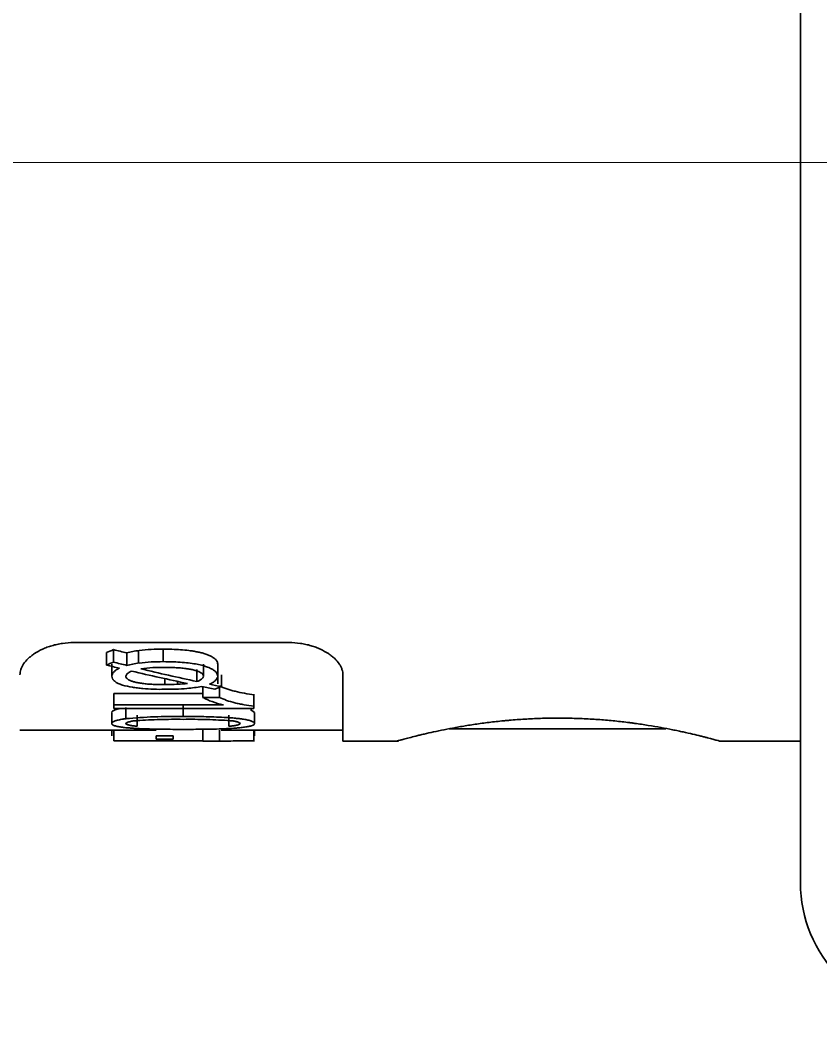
# Model space of a CAD drawing. Extents: x 6336 to 10269, y -393 to 3036.
# Drawn here: x 8146.57 to 8161.44, y 1326.15 to 1344.68 of the extents above; entities that cross this region are included whole.
import ezdxf

# ---------------------------------------------------------------- set-up
doc = ezdxf.new("R2010")
doc.units = 0
doc.header["$LTSCALE"] = 5
doc.layers.get('0').update_dxf_attribs({"linetype": 'CONTINUOUS', "lineweight": 0})
doc.layers.add('1', color=7, linetype='CONTINUOUS', true_color=0xffffff)

msp = doc.modelspace()

# ---------------------------------------------------------------- linework, layer by layer
at = {"color": 4}
msp.add_line((8128.073, 1342.026), (8228.073, 1342.026), dxfattribs=at)
at = {"layer": '1', "color": 7, "linetype": 'Continuous', "lineweight": 35}
for p, q in [((8161.073, 1355.406), (8161.073, 1328.647)), ((8147.573, 1333.106), (8151.573, 1333.106)), ((8148.182, 1332.92), (8148.182, 1332.689)), ((8148.309, 1332.976), (8148.309, 1332.744)), ((8148.556, 1332.913), (8148.556, 1332.682)), ((8148.775, 1332.96), (8148.775, 1332.729)), ((8148.278, 1332.706), (8148.278, 1332.481)), ((8149.859, 1332.607), (8149.859, 1332.384)), ((8149.983, 1332.705), (8149.983, 1332.48)), ((8150.247, 1332.339), (8150.247, 1332.709)), ((8149.264, 1332.437), (8149.264, 1332.325)), ((8149.501, 1332.386), (8149.501, 1332.331)), ((8150.32, 1332.51), (8150.32, 1332.288)), ((8152.573, 1332.51), (8152.573, 1331.276)), ((8148.32, 1332.161), (8148.32, 1331.947)), ((8148.32, 1332.161), (8149.97, 1332.161)), ((8149.97, 1332.088), (8149.97, 1332.289)), ((8150.279, 1332.273), (8150.279, 1332.088)), ((8150.279, 1332.088), (8149.97, 1332.088)), ((8150.92, 1331.925), (8150.92, 1332.137)), ((8148.277, 1331.809), (8148.277, 1331.602)), ((8150.354, 1331.947), (8148.32, 1331.947)), ((8148.32, 1331.883), (8148.32, 1331.947)), ((8148.32, 1331.883), (8150.92, 1331.883)), ((8150.93, 1331.809), (8150.856, 1331.861)), ((8150.92, 1331.925), (8150.92, 1331.883)), ((8150.93, 1331.809), (8150.93, 1331.602)), ((8148.278, 1331.602), (8148.277, 1331.602)), ((8146.573, 1331.476), (8149.101, 1331.476)), ((8148.277, 1331.476), (8148.277, 1331.371)), ((8148.32, 1331.476), (8148.32, 1331.281)), ((8149.97, 1331.276), (8149.97, 1331.476)), ((8150.279, 1331.476), (8150.279, 1331.276)), ((8150.309, 1331.476), (8152.573, 1331.476)), ((8150.92, 1331.283), (8150.92, 1331.483)), ((8150.93, 1331.476), (8150.93, 1331.371)), ((8154.546, 1331.506), (8156.664, 1331.506)), ((8156.207, 1331.506), (8156.072, 1331.506)), ((8156.664, 1331.506), (8156.791, 1331.506)), ((8156.791, 1331.506), (8157.036, 1331.506)), ((8157.203, 1331.506), (8157.036, 1331.506)), ((8157.243, 1331.506), (8157.207, 1331.506)), ((8157.243, 1331.506), (8158.306, 1331.506)), ((8158.472, 1331.506), (8158.306, 1331.506)), ((8158.57, 1331.506), (8158.472, 1331.506)), ((8149.97, 1331.281), (8148.32, 1331.281)), ((8149.422, 1331.371), (8149.101, 1331.371)), ((8149.101, 1331.312), (8149.101, 1331.371)), ((8149.101, 1331.312), (8149.422, 1331.312)), ((8149.422, 1331.371), (8149.422, 1331.312)), ((8150.279, 1331.276), (8149.97, 1331.276)), ((8150.279, 1331.276), (8150.312, 1331.276)), ((8152.573, 1331.276), (8153.608, 1331.276)), ((8159.573, 1331.276), (8161.073, 1331.276))]:
    msp.add_line(p, q, dxfattribs=at)
msp.add_arc((8163.573, 1328.647), 2.5, 180, 268, dxfattribs=at)
for centre, major_axis, ratio, start_param, end_param in [((8142.271, 1353.973), (0, 22.312), 0.8, 3.479125, 3.486665), ((8158.145, 1378.075), (0, 46.354), 0.918002, 2.908335, 2.914314), ((8142.227, 1354.436), (0, 22.986), 0.8, 3.471375, 3.478674), ((8158.245, 1379.471), (0, 47.964), 0.918002, 2.913972, 2.919743), ((8158.079, 1380.515), (0, 49.025), 0.918752, 2.92005, 2.925498), ((8160.536, 1342.026), (-24.94, 0), 0.431034, 1.074081, 1.120698), ((8160.849, 1342.026), (-24.862, 0), 0.432381, 1.065685, 1.112904), ((8158.895, 1384.409), (0, 53.022), 0.916835, 2.956523, 2.961663), ((8159.33, 1385.716), (0, 54.318), 0.919971, 2.955665, 2.960294), ((8145.1, 1355.323), (0, 23.965), 0.789352, 3.414324, 3.421183)]:
    msp.add_ellipse(centre, major_axis=major_axis, ratio=ratio, start_param=start_param, end_param=end_param, dxfattribs=at)
for points, knots in [([(8147.573, 1333.106), (8147.501, 1333.106), (8147.431, 1333.101), (8147.346, 1333.089), (8147.329, 1333.086), (8147.295, 1333.08), (8147.278, 1333.077), (8147.229, 1333.066), (8147.197, 1333.058), (8147.134, 1333.039), (8147.104, 1333.029), (8147.06, 1333.013), (8147.046, 1333.007), (8147.018, 1332.995), (8147.004, 1332.989), (8146.936, 1332.958), (8146.887, 1332.931), (8146.832, 1332.894), (8146.821, 1332.887), (8146.801, 1332.872), (8146.79, 1332.864), (8146.761, 1332.841), (8146.743, 1332.825), (8146.693, 1332.777), (8146.665, 1332.744), (8146.63, 1332.694), (8146.62, 1332.677), (8146.603, 1332.643), (8146.596, 1332.626), (8146.579, 1332.576), (8146.573, 1332.543), (8146.573, 1332.51)], [0, 0, 0, 0, 0.125, 0.125, 0.15625, 0.15625, 0.1875, 0.1875, 0.25, 0.25, 0.3125, 0.3125, 0.34375, 0.34375, 0.375, 0.375, 0.5, 0.5, 0.53125, 0.53125, 0.5625, 0.5625, 0.625, 0.625, 0.75, 0.75, 0.8125, 0.8125, 0.875, 0.875, 1, 1, 1, 1]), ([(8151.573, 1333.106), (8151.644, 1333.106), (8151.714, 1333.101), (8151.8, 1333.089), (8151.817, 1333.086), (8151.851, 1333.08), (8151.867, 1333.077), (8151.917, 1333.066), (8151.949, 1333.058), (8152.012, 1333.039), (8152.042, 1333.029), (8152.086, 1333.013), (8152.1, 1333.007), (8152.128, 1332.995), (8152.142, 1332.989), (8152.21, 1332.958), (8152.258, 1332.931), (8152.314, 1332.894), (8152.324, 1332.887), (8152.345, 1332.872), (8152.355, 1332.864), (8152.385, 1332.841), (8152.403, 1332.825), (8152.453, 1332.777), (8152.481, 1332.744), (8152.515, 1332.694), (8152.525, 1332.677), (8152.543, 1332.643), (8152.55, 1332.626), (8152.567, 1332.576), (8152.573, 1332.543), (8152.573, 1332.51)], [0, 0, 0, 0, 0.125, 0.125, 0.15625, 0.15625, 0.1875, 0.1875, 0.25, 0.25, 0.3125, 0.3125, 0.34375, 0.34375, 0.375, 0.375, 0.5, 0.5, 0.53125, 0.53125, 0.5625, 0.5625, 0.625, 0.625, 0.75, 0.75, 0.8125, 0.8125, 0.875, 0.875, 1, 1, 1, 1]), ([(8148.786, 1332.959), (8148.746, 1332.954), (8148.707, 1332.948), (8148.63, 1332.932), (8148.593, 1332.923), (8148.556, 1332.913)], [0, 0, 0, 0, 0.5, 0.5, 1, 1, 1, 1]), ([(8150.247, 1332.706), (8150.247, 1332.719), (8150.245, 1332.731), (8150.238, 1332.75), (8150.235, 1332.756), (8150.227, 1332.769), (8150.223, 1332.775), (8150.208, 1332.793), (8150.196, 1332.805), (8150.174, 1332.821), (8150.167, 1332.827), (8150.15, 1332.837), (8150.142, 1332.842), (8150.115, 1332.857), (8150.095, 1332.866), (8150.054, 1332.883), (8150.032, 1332.891), (8149.986, 1332.905), (8149.963, 1332.912), (8149.915, 1332.924), (8149.89, 1332.929), (8149.841, 1332.939), (8149.816, 1332.943), (8149.765, 1332.952), (8149.739, 1332.955), (8149.66, 1332.965), (8149.608, 1332.97), (8149.502, 1332.978), (8149.449, 1332.98), (8149.343, 1332.984), (8149.29, 1332.984), (8149.236, 1332.984)], [0, 0, 0, 0, 0.0625, 0.0625, 0.09375, 0.09375, 0.125, 0.125, 0.1875, 0.1875, 0.21875, 0.21875, 0.25, 0.25, 0.3125, 0.3125, 0.375, 0.375, 0.4375, 0.4375, 0.5, 0.5, 0.5625, 0.5625, 0.625, 0.625, 0.75, 0.75, 0.875, 0.875, 1, 1, 1, 1]), ([(8148.278, 1332.481), (8148.279, 1332.494), (8148.283, 1332.508), (8148.293, 1332.528), (8148.297, 1332.535), (8148.306, 1332.548), (8148.312, 1332.555), (8148.33, 1332.575), (8148.344, 1332.587), (8148.37, 1332.604), (8148.379, 1332.61), (8148.399, 1332.621), (8148.41, 1332.626), (8148.421, 1332.631)], [0, 0, 0, 0, 0.25, 0.25, 0.375, 0.375, 0.5, 0.5, 0.75, 0.75, 0.875, 0.875, 1, 1, 1, 1]), ([(8148.651, 1332.575), (8148.635, 1332.57), (8148.62, 1332.564), (8148.601, 1332.554), (8148.595, 1332.55), (8148.583, 1332.543), (8148.573, 1332.535), (8148.565, 1332.527), (8148.557, 1332.519), (8148.554, 1332.514), (8148.545, 1332.501), (8148.542, 1332.493), (8148.54, 1332.484)], [0, 0, 0, 0, 0.25, 0.25, 0.375, 0.375, 0.5, 0.625, 0.625, 0.75, 0.75, 1, 1, 1, 1]), ([(8149.264, 1332.646), (8149.188, 1332.647), (8149.113, 1332.645), (8148.964, 1332.636), (8148.891, 1332.629), (8148.818, 1332.619)], [0, 0, 0, 0, 0.5, 0.5, 1, 1, 1, 1]), ([(8148.479, 1332.317), (8148.448, 1332.326), (8148.421, 1332.336), (8148.39, 1332.351), (8148.385, 1332.354), (8148.373, 1332.36), (8148.368, 1332.363), (8148.352, 1332.373), (8148.333, 1332.386), (8148.318, 1332.401), (8148.308, 1332.412), (8148.305, 1332.416), (8148.299, 1332.424), (8148.297, 1332.428), (8148.285, 1332.448), (8148.28, 1332.464), (8148.278, 1332.481)], [0, 0, 0, 0, 0.25, 0.25, 0.3125, 0.3125, 0.375, 0.375, 0.5, 0.625, 0.625, 0.6875, 0.6875, 0.75, 0.75, 1, 1, 1, 1]), ([(8149.859, 1332.383), (8149.876, 1332.389), (8149.892, 1332.395), (8149.914, 1332.405), (8149.92, 1332.409), (8149.933, 1332.416), (8149.939, 1332.42), (8149.955, 1332.432), (8149.963, 1332.441), (8149.977, 1332.459), (8149.981, 1332.469), (8149.984, 1332.479)], [0, 0, 0, 0, 0.25, 0.25, 0.375, 0.375, 0.5, 0.5, 0.75, 0.75, 1, 1, 1, 1]), ([(8150.248, 1332.48), (8150.245, 1332.466), (8150.24, 1332.452), (8150.229, 1332.432), (8150.224, 1332.425), (8150.214, 1332.412), (8150.208, 1332.406), (8150.188, 1332.387), (8150.173, 1332.375), (8150.146, 1332.359), (8150.136, 1332.354), (8150.115, 1332.344), (8150.104, 1332.339), (8150.093, 1332.334)], [0, 0, 0, 0, 0.25, 0.25, 0.375, 0.375, 0.5, 0.5, 0.75, 0.75, 0.875, 0.875, 1, 1, 1, 1]), ([(8149.26, 1332.239), (8149.191, 1332.237), (8149.124, 1332.237), (8148.989, 1332.242), (8148.922, 1332.246), (8148.823, 1332.256), (8148.79, 1332.26), (8148.725, 1332.268), (8148.693, 1332.273), (8148.598, 1332.289), (8148.537, 1332.302), (8148.478, 1332.316)], [0, 0, 0, 0, 0.25, 0.25, 0.5, 0.5, 0.625, 0.625, 0.75, 0.75, 1, 1, 1, 1]), ([(8150.931, 1332.137), (8150.866, 1332.145), (8150.804, 1332.153), (8150.684, 1332.174), (8150.627, 1332.186), (8150.544, 1332.208), (8150.517, 1332.215), (8150.464, 1332.231), (8150.439, 1332.239), (8150.366, 1332.265), (8150.321, 1332.284), (8150.279, 1332.305)], [0, 0, 0, 0, 0.25, 0.25, 0.5, 0.5, 0.625, 0.625, 0.75, 0.75, 1, 1, 1, 1]), ([(8150.354, 1331.948), (8150.277, 1331.965), (8150.207, 1331.986), (8150.111, 1332.021), (8150.08, 1332.033), (8150.037, 1332.053), (8150.023, 1332.06), (8149.995, 1332.074), (8149.982, 1332.081), (8149.97, 1332.088)], [0, 0, 0, 0, 0.5, 0.5, 0.75, 0.75, 0.875, 0.875, 1, 1, 1, 1]), ([(8150.279, 1332.088), (8150.32, 1332.068), (8150.365, 1332.05), (8150.46, 1332.016), (8150.511, 1332.001), (8150.593, 1331.981), (8150.621, 1331.974), (8150.678, 1331.962), (8150.707, 1331.957), (8150.796, 1331.941), (8150.857, 1331.932), (8150.92, 1331.925)], [0, 0, 0, 0, 0.25, 0.25, 0.5, 0.5, 0.625, 0.625, 0.75, 0.75, 1, 1, 1, 1]), ([(8148.432, 1331.883), (8148.428, 1331.882), (8148.424, 1331.882), (8148.413, 1331.879), (8148.406, 1331.877), (8148.386, 1331.872), (8148.373, 1331.868), (8148.355, 1331.862), (8148.35, 1331.86), (8148.339, 1331.856), (8148.334, 1331.854), (8148.319, 1331.848), (8148.303, 1331.839), (8148.291, 1331.829), (8148.281, 1331.82), (8148.277, 1331.815), (8148.275, 1331.811)], [0, 0, 0, 0, 0.043338, 0.043338, 0.130307, 0.130307, 0.304246, 0.304246, 0.391215, 0.391215, 0.478184, 0.478184, 0.652123, 0.826061, 0.826061, 1, 1, 1, 1]), ([(8148.275, 1331.604), (8148.28, 1331.613), (8148.289, 1331.623), (8148.311, 1331.636), (8148.319, 1331.64), (8148.339, 1331.649), (8148.349, 1331.653), (8148.367, 1331.659), (8148.373, 1331.661), (8148.386, 1331.664), (8148.392, 1331.666), (8148.413, 1331.671), (8148.442, 1331.678), (8148.474, 1331.683), (8148.5, 1331.687), (8148.508, 1331.688), (8148.526, 1331.69), (8148.535, 1331.691), (8148.544, 1331.692)], [0, 0, 0, 0, 0.25, 0.25, 0.375, 0.375, 0.5, 0.5, 0.5625, 0.5625, 0.625, 0.625, 0.75, 0.875, 0.875, 0.9375, 0.9375, 1, 1, 1, 1]), ([(8149.603, 1331.494), (8149.538, 1331.494), (8149.474, 1331.494), (8149.346, 1331.495), (8149.282, 1331.496), (8149.154, 1331.497), (8149.091, 1331.498), (8148.963, 1331.502), (8148.9, 1331.504), (8148.806, 1331.507), (8148.774, 1331.509), (8148.712, 1331.512), (8148.682, 1331.514), (8148.621, 1331.518), (8148.59, 1331.521), (8148.531, 1331.526), (8148.503, 1331.529), (8148.461, 1331.535), (8148.448, 1331.536), (8148.421, 1331.541), (8148.409, 1331.543), (8148.385, 1331.547), (8148.373, 1331.55), (8148.351, 1331.555), (8148.341, 1331.558), (8148.323, 1331.564), (8148.314, 1331.567), (8148.304, 1331.572), (8148.3, 1331.574), (8148.294, 1331.578), (8148.292, 1331.579), (8148.285, 1331.585), (8148.281, 1331.589), (8148.277, 1331.596), (8148.277, 1331.6), (8148.277, 1331.604)], [0, 0, 0, 0, 0.125, 0.125, 0.25, 0.25, 0.375, 0.375, 0.5, 0.5, 0.5625, 0.5625, 0.625, 0.625, 0.6875, 0.6875, 0.75, 0.75, 0.78125, 0.78125, 0.8125, 0.8125, 0.84375, 0.84375, 0.875, 0.875, 0.90625, 0.90625, 0.921875, 0.921875, 0.9375, 0.9375, 0.96875, 0.96875, 1, 1, 1, 1]), ([(8148.749, 1331.657), (8148.723, 1331.655), (8148.698, 1331.653), (8148.664, 1331.648), (8148.653, 1331.646), (8148.632, 1331.642), (8148.622, 1331.639), (8148.608, 1331.636), (8148.603, 1331.634), (8148.595, 1331.632), (8148.59, 1331.63), (8148.578, 1331.626), (8148.564, 1331.621), (8148.553, 1331.615), (8148.543, 1331.609), (8148.539, 1331.606), (8148.536, 1331.602)], [0, 0, 0, 0, 0.25, 0.25, 0.375, 0.375, 0.5, 0.5, 0.5625, 0.5625, 0.625, 0.625, 0.75, 0.875, 0.875, 1, 1, 1, 1]), ([(8148.536, 1331.602), (8148.542, 1331.596), (8148.552, 1331.59), (8148.572, 1331.582), (8148.579, 1331.579), (8148.595, 1331.574), (8148.604, 1331.572), (8148.622, 1331.567), (8148.632, 1331.565), (8148.654, 1331.562), (8148.676, 1331.558), (8148.7, 1331.556), (8148.724, 1331.554), (8148.737, 1331.553), (8148.75, 1331.552)], [0, 0, 0, 0, 0.25, 0.25, 0.375, 0.375, 0.5, 0.5, 0.625, 0.625, 0.75, 0.875, 0.875, 1, 1, 1, 1]), ([(8148.542, 1331.693), (8148.715, 1331.709), (8148.889, 1331.72), (8149.154, 1331.73), (8149.243, 1331.732), (8149.422, 1331.734), (8149.512, 1331.734), (8149.602, 1331.732)], [0, 0, 0, 0, 0.5, 0.5, 0.75, 0.75, 1, 1, 1, 1]), ([(8149.603, 1331.734), (8149.667, 1331.734), (8149.731, 1331.734), (8149.859, 1331.732), (8149.923, 1331.732), (8150.05, 1331.729), (8150.114, 1331.727), (8150.241, 1331.723), (8150.305, 1331.72), (8150.398, 1331.715), (8150.43, 1331.713), (8150.491, 1331.708), (8150.522, 1331.706), (8150.568, 1331.702), (8150.583, 1331.7), (8150.613, 1331.697), (8150.628, 1331.695), (8150.672, 1331.69), (8150.701, 1331.686), (8150.742, 1331.679), (8150.756, 1331.677), (8150.782, 1331.672), (8150.807, 1331.667), (8150.831, 1331.661), (8150.847, 1331.656), (8150.852, 1331.655), (8150.863, 1331.651), (8150.868, 1331.65), (8150.882, 1331.645), (8150.89, 1331.641), (8150.901, 1331.635), (8150.904, 1331.634), (8150.91, 1331.63), (8150.913, 1331.628), (8150.926, 1331.618), (8150.93, 1331.61), (8150.93, 1331.602)], [0, 0, 0, 0, 0.125, 0.125, 0.25, 0.25, 0.375, 0.375, 0.5, 0.5, 0.5625, 0.5625, 0.625, 0.625, 0.65625, 0.65625, 0.6875, 0.6875, 0.75, 0.75, 0.78125, 0.78125, 0.8125, 0.84375, 0.84375, 0.859375, 0.859375, 0.875, 0.875, 0.90625, 0.90625, 0.921875, 0.921875, 0.9375, 0.9375, 1, 1, 1, 1]), ([(8149.603, 1331.494), (8149.666, 1331.494), (8149.73, 1331.494), (8149.858, 1331.495), (8149.922, 1331.496), (8150.049, 1331.497), (8150.113, 1331.498), (8150.239, 1331.501), (8150.303, 1331.503), (8150.427, 1331.508), (8150.489, 1331.512), (8150.579, 1331.518), (8150.609, 1331.52), (8150.668, 1331.526), (8150.697, 1331.529), (8150.739, 1331.534), (8150.753, 1331.536), (8150.78, 1331.54), (8150.793, 1331.542), (8150.83, 1331.549), (8150.852, 1331.554), (8150.876, 1331.561), (8150.881, 1331.563), (8150.889, 1331.566), (8150.901, 1331.571), (8150.911, 1331.576), (8150.918, 1331.581), (8150.92, 1331.583), (8150.924, 1331.587), (8150.929, 1331.592), (8150.93, 1331.598), (8150.93, 1331.602)], [0, 0, 0, 0, 0.125, 0.125, 0.25, 0.25, 0.375, 0.375, 0.5, 0.5, 0.625, 0.625, 0.6875, 0.6875, 0.75, 0.75, 0.78125, 0.78125, 0.8125, 0.8125, 0.875, 0.875, 0.890625, 0.890625, 0.90625, 0.9375, 0.9375, 0.953125, 0.953125, 0.96875, 1, 1, 1, 1]), ([(8150.456, 1331.552), (8150.482, 1331.554), (8150.507, 1331.556), (8150.542, 1331.56), (8150.553, 1331.562), (8150.574, 1331.566), (8150.584, 1331.568), (8150.598, 1331.571), (8150.602, 1331.572), (8150.611, 1331.574), (8150.615, 1331.576), (8150.627, 1331.579), (8150.641, 1331.585), (8150.653, 1331.59), (8150.662, 1331.596), (8150.666, 1331.599), (8150.669, 1331.603)], [0, 0, 0, 0, 0.25, 0.25, 0.375, 0.375, 0.5, 0.5, 0.5625, 0.5625, 0.625, 0.625, 0.75, 0.875, 0.875, 1, 1, 1, 1]), ([(8150.67, 1331.603), (8150.665, 1331.609), (8150.657, 1331.615), (8150.64, 1331.623), (8150.634, 1331.625), (8150.62, 1331.631), (8150.605, 1331.635), (8150.587, 1331.64), (8150.568, 1331.644), (8150.558, 1331.646), (8150.538, 1331.649), (8150.527, 1331.651), (8150.505, 1331.653), (8150.493, 1331.654), (8150.481, 1331.655)], [0, 0, 0, 0, 0.25, 0.25, 0.375, 0.375, 0.5, 0.625, 0.625, 0.75, 0.75, 0.875, 0.875, 1, 1, 1, 1]), ([(8156.574, 1331.703), (8156.474, 1331.703), (8156.375, 1331.702), (8156.18, 1331.696), (8155.986, 1331.688), (8155.795, 1331.674), (8155.677, 1331.664), (8155.654, 1331.662), (8155.607, 1331.658), (8155.583, 1331.656), (8155.513, 1331.649), (8155.467, 1331.644), (8155.331, 1331.629), (8155.155, 1331.607), (8154.988, 1331.583), (8154.866, 1331.563), (8154.826, 1331.556), (8154.766, 1331.546), (8154.747, 1331.543), (8154.708, 1331.536), (8154.612, 1331.519), (8154.45, 1331.488), (8154.254, 1331.446), (8154.137, 1331.42), (8154.068, 1331.404), (8154.055, 1331.4), (8154.028, 1331.394), (8153.989, 1331.385), (8153.953, 1331.376), (8153.884, 1331.359), (8153.8, 1331.337), (8153.733, 1331.32), (8153.69, 1331.308), (8153.677, 1331.305), (8153.659, 1331.3), (8153.653, 1331.298), (8153.642, 1331.295), (8153.616, 1331.288), (8153.583, 1331.279), (8153.573, 1331.276), (8153.573, 1331.276), (8153.573, 1331.276), (8153.573, 1331.276)], [0, 0, 0, 0, 0.062481, 0.062481, 0.124962, 0.187443, 0.187443, 0.203063, 0.203063, 0.218684, 0.218684, 0.249924, 0.249924, 0.312405, 0.374886, 0.374886, 0.406127, 0.406127, 0.421747, 0.421747, 0.437367, 0.499848, 0.562329, 0.62481, 0.62481, 0.64043, 0.64043, 0.656051, 0.687291, 0.687291, 0.749772, 0.812253, 0.812253, 0.843494, 0.843494, 0.859114, 0.859114, 0.874734, 0.937215, 0.999696, 0.999696, 1, 1, 1, 1]), ([(8159.573, 1331.276), (8159.573, 1331.276), (8159.568, 1331.277), (8159.549, 1331.283), (8159.535, 1331.287), (8159.496, 1331.297), (8159.449, 1331.31), (8159.383, 1331.328), (8159.326, 1331.342), (8159.306, 1331.348), (8159.264, 1331.358), (8159.242, 1331.364), (8159.172, 1331.381), (8159.072, 1331.405), (8158.956, 1331.432), (8158.863, 1331.452), (8158.831, 1331.459), (8158.781, 1331.47), (8158.765, 1331.473), (8158.731, 1331.48), (8158.645, 1331.498), (8158.483, 1331.529), (8158.248, 1331.569), (8158.081, 1331.594), (8157.972, 1331.609), (8157.95, 1331.612), (8157.906, 1331.618), (8157.839, 1331.626), (8157.772, 1331.634), (8157.637, 1331.649), (8157.453, 1331.667), (8157.262, 1331.681), (8157.117, 1331.689), (8157.069, 1331.691), (8156.97, 1331.696), (8156.921, 1331.697), (8156.772, 1331.702), (8156.673, 1331.703), (8156.574, 1331.703)], [0, 0, 0, 0, 0.06149, 0.06149, 0.124057, 0.124057, 0.186625, 0.249192, 0.249192, 0.280476, 0.280476, 0.311759, 0.311759, 0.374327, 0.436894, 0.436894, 0.468178, 0.468178, 0.483819, 0.483819, 0.499461, 0.562029, 0.624596, 0.687163, 0.687163, 0.702805, 0.702805, 0.718447, 0.749731, 0.749731, 0.812298, 0.874865, 0.874865, 0.906149, 0.906149, 0.937433, 0.937433, 1, 1, 1, 1]), ([(8150.279, 1331.276), (8150.322, 1331.276), (8150.368, 1331.276), (8150.466, 1331.277), (8150.518, 1331.278), (8150.587, 1331.279), (8150.601, 1331.279), (8150.629, 1331.279), (8150.643, 1331.28), (8150.687, 1331.28), (8150.716, 1331.281), (8150.806, 1331.282), (8150.867, 1331.283), (8150.93, 1331.283)], [0, 0, 0, 0, 0.25, 0.25, 0.5, 0.5, 0.5625, 0.5625, 0.625, 0.625, 0.75, 0.75, 1, 1, 1, 1])]:
    msp.add_open_spline(points, degree=3, knots=knots, dxfattribs=at)
for points, degree in [([(8149.236, 1332.984), (8149.16, 1332.985), (8149.009, 1332.981), (8148.86, 1332.968), (8148.786, 1332.959)], 3), ([(8149.236, 1332.984), (8149.236, 1332.752)], 1), ([(8148.556, 1332.682), (8148.593, 1332.692), (8148.668, 1332.709), (8148.746, 1332.722), (8148.786, 1332.728)], 3), ([(8148.787, 1332.727), (8148.86, 1332.736), (8149.009, 1332.748), (8149.16, 1332.752), (8149.236, 1332.752)], 3), ([(8149.236, 1332.752), (8149.301, 1332.752), (8149.426, 1332.749), (8149.592, 1332.74), (8149.739, 1332.724), (8149.867, 1332.704), (8149.975, 1332.679), (8150.063, 1332.651), (8150.132, 1332.62), (8150.184, 1332.588), (8150.22, 1332.554), (8150.242, 1332.52), (8150.247, 1332.495), (8150.247, 1332.483)], 3), ([(8149.983, 1332.48), (8149.983, 1332.487), (8149.98, 1332.503), (8149.963, 1332.525), (8149.936, 1332.546), (8149.896, 1332.567), (8149.843, 1332.586), (8149.776, 1332.604), (8149.698, 1332.619), (8149.607, 1332.63), (8149.505, 1332.639), (8149.392, 1332.645), (8149.308, 1332.646), (8149.264, 1332.646)], 3), ([(8148.54, 1332.483), (8148.54, 1332.474), (8148.544, 1332.459), (8148.56, 1332.436), (8148.588, 1332.416), (8148.628, 1332.396), (8148.681, 1332.378), (8148.748, 1332.362), (8148.827, 1332.349), (8148.918, 1332.338), (8149.02, 1332.331), (8149.135, 1332.326), (8149.219, 1332.325), (8149.264, 1332.325)], 3), ([(8149.5, 1332.331), (8149.563, 1332.334), (8149.625, 1332.34), (8149.686, 1332.347)], 3), ([(8149.674, 1332.253), (8149.537, 1332.243), (8149.399, 1332.238), (8149.26, 1332.239)], 3), ([(8149.264, 1332.325), (8149.343, 1332.325), (8149.421, 1332.327), (8149.5, 1332.331)], 3), ([(8149.949, 1332.293), (8149.861, 1332.275), (8149.769, 1332.262), (8149.674, 1332.253)], 3), ([(8148.542, 1331.899), (8148.542, 1331.83), (8148.542, 1331.761), (8148.542, 1331.691)], 3), ([(8149.603, 1331.943), (8149.603, 1331.734)], 1), ([(8149.603, 1331.68), (8149.458, 1331.682), (8149.172, 1331.68), (8148.889, 1331.666), (8148.749, 1331.657)], 3), ([(8148.75, 1331.552), (8148.75, 1331.621), (8148.75, 1331.689), (8148.75, 1331.758)], 3), ([(8150.481, 1331.655), (8150.337, 1331.665), (8150.046, 1331.679), (8149.751, 1331.682), (8149.603, 1331.68)], 3), ([(8150.456, 1331.552), (8150.456, 1331.621), (8150.456, 1331.689), (8150.456, 1331.758)], 3)]:
    msp.add_open_spline(points, degree=degree, dxfattribs=at)

doc.saveas('drawing.dxf')
